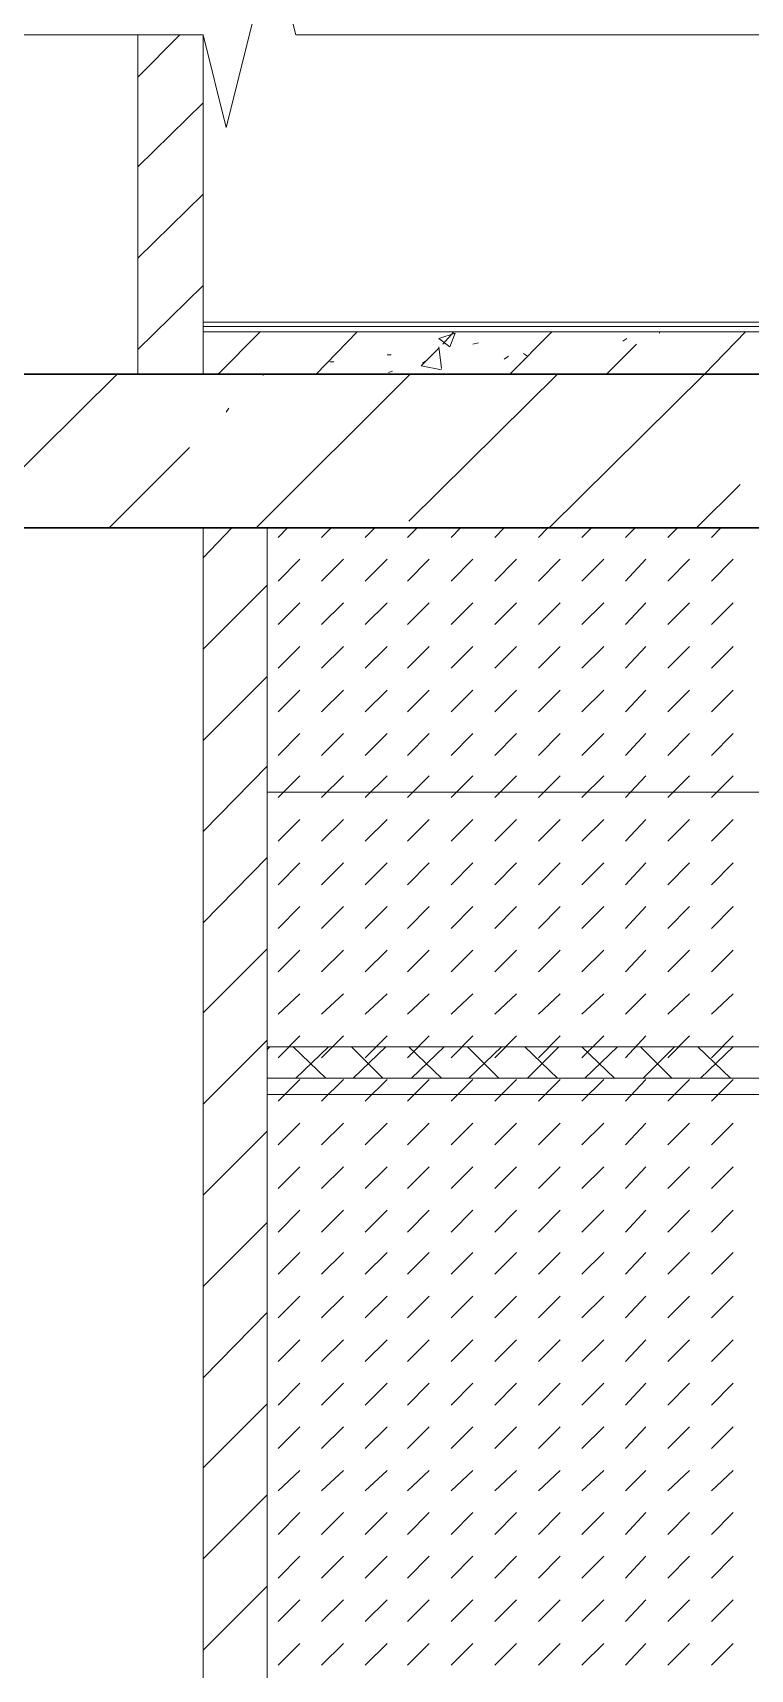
# Model space of a CAD drawing. Header units: millimetres. Extents: x -356862 to 418287, y 0 to 839748.
# Drawn here: x 334728 to 335842, y 795312 to 797856 of the extents above; entities that cross this region are included whole.
import ezdxf

# ---------------------------------------------------------------- set-up
doc = ezdxf.new("R2010")
doc.units = ezdxf.units.MM
doc.layers.add('PDF _Геометрия', color=7, linetype='Continuous', true_color=0xbababa)

msp = doc.modelspace()

# ---------------------------------------------------------------- linework, layer by layer
at = {"layer": 'PDF _Геометрия', "color": 7, "lineweight": 5}
for points in [[(334992.2727, 797405.5264), (334992.2727, 797852.1998), (335028.2606, 797708.2482), (335100.2364, 797996.1514), (335136.2243, 797852.1998), (337526.2445, 797852.1998), (337613.0388, 797852.1998)], [(332517.5751, 797852.1998), (332604.3695, 797852.1998), (334992.2727, 797852.1998)], [(334890.6598, 797852.1998), (334890.6598, 797325.0828)], [(337486.0227, 797405.5264), (334992.2727, 797405.5264), (334992.2727, 797325.0828)], [(337486.0227, 797399.1756), (334992.2727, 797399.1756)], [(337486.0227, 797390.7078), (334992.2727, 797390.7078)], [(334992.2727, 797085.8691), (334992.2727, 793074.2764)], [(335091.7687, 793203.4094), (335091.7687, 797085.8691)], [(335091.7687, 796675.1836), (337092.2727, 796675.1836)]]:
    msp.add_lwpolyline(points, dxfattribs=at)
at = {"layer": 'PDF _Геометрия', "color": 8, "lineweight": 9, "true_color": 0x808080}
for points in [[(334890.6598, 797786.5748), (334956.2848, 797852.1998)], [(334890.6598, 797646.857), (334992.2727, 797746.353)], [(334890.6598, 797505.0224), (334992.2727, 797604.5183)], [(334890.6598, 797363.1877), (334992.2727, 797462.6836)], [(335015.559, 797325.0828), (335081.184, 797390.7078)], [(335167.9784, 797325.0828), (335231.4864, 797390.7078)], [(335364.8534, 797371.6554), (335381.7888, 797390.7078)], [(335468.5832, 797325.0828), (335534.2082, 797390.7078)], [(335529.9743, 797085.8691), (335771.305, 797325.0828), (335834.813, 797390.7078)], [(335701.4461, 797390.7078), (335701.4461, 797388.5909)], [(335362.7364, 797331.4336), (335330.9824, 797337.7844), (335358.5026, 797365.3046)], [(335362.7364, 797333.5506), (335358.5026, 797367.4215)], [(335411.4259, 797371.6554), (335419.8937, 797373.7724)], [(335618.8856, 797325.0828), (335665.4582, 797371.6554)], [(335644.2888, 797375.8893), (335650.6397, 797380.1232)], [(335189.1477, 797344.1353), (335195.4985, 797344.1353)], [(335278.059, 797354.7199), (335284.4098, 797354.7199)], [(335333.0993, 797342.0183), (335339.4501, 797346.2522)], [(335460.1155, 797348.3691), (335466.4663, 797352.603)], [(335489.7526, 797356.8369), (335496.1034, 797352.603)], [(334206.8897, 796675.1836), (334617.5751, 797085.8691), (334858.9058, 797325.0828)], [(335072.7163, 797325.0828), (335072.7163, 797325.0828)], [(335072.7163, 797325.0828), (335072.7163, 797325.0828)], [(335074.8332, 797085.8691), (335314.0469, 797325.0828)], [(335085.4179, 797322.9659), (335085.4179, 797325.0828)], [(335280.1759, 797327.1998), (335286.5268, 797329.3167)], [(335311.93, 797096.4538), (335542.6759, 797325.0828)], [(335028.2606, 797265.8086), (335032.4945, 797272.1594)], [(334846.2042, 797085.8691), (334971.1034, 797210.7683)], [(335758.6034, 797085.8691), (335826.3453, 797153.6111)], [(334992.2727, 797039.2965), (335036.7284, 797085.8691)], [(334992.2727, 796897.4619), (335091.7687, 796996.9578)], [(334992.2727, 796755.6272), (335091.7687, 796855.1232)], [(334992.2727, 796613.7925), (335091.7687, 796715.4054)], [(334992.2727, 796471.9578), (335091.7687, 796573.5707)], [(334992.2727, 796332.2401), (335091.7687, 796431.7361)], [(334992.2727, 796190.4054), (335091.7687, 796289.9014)], [(334992.2727, 796048.5707), (335091.7687, 796148.0667)], [(334992.2727, 795906.7361), (335091.7687, 796006.232)], [(334992.2727, 795764.9014), (335091.7687, 795866.5143)], [(334992.2727, 795625.1836), (335091.7687, 795724.6796)], [(334992.2727, 795483.349), (335091.7687, 795582.8449)], [(334992.2727, 795341.5143), (335091.7687, 795441.0103)]]:
    msp.add_lwpolyline(points, dxfattribs=at)
msp.add_lwpolyline([(335383.9058, 797388.5909), (335375.438, 797367.4215), (335358.5026, 797380.1232)], close=True, dxfattribs=at)
at = {"layer": 'PDF _Геометрия', "color": 7, "lineweight": 30}
msp.add_lwpolyline([(337486.0227, 797325.0828), (332140.7606, 797325.0828), (332140.7606, 797085.8691), (332140.7606, 796675.1836), (332390.559, 796675.1836), (332390.559, 797085.8691), (337486.0227, 797085.8691)], dxfattribs=at)
at = {"layer": 'PDF _Геометрия', "lineweight": 18}
msp.add_lwpolyline([(335091.7687, 797085.8691), (337092.2727, 797085.8691), (337092.2727, 793203.4094), (335091.7687, 793203.4094)], close=True, dxfattribs=at)
for points in [[(335108.7042, 797071.0506), (335123.5227, 797085.8691)], [(335176.4461, 797071.0506), (335191.2647, 797085.8691)], [(335244.188, 797071.0506), (335259.0066, 797085.8691)], [(335309.813, 797071.0506), (335324.6316, 797085.8691)], [(335377.555, 797071.0506), (335392.3735, 797085.8691)], [(335445.2969, 797071.0506), (335460.1155, 797085.8691)], [(335513.0388, 797071.0506), (335527.8574, 797085.8691)], [(335580.7808, 797071.0506), (335595.5993, 797085.8691)], [(335648.5227, 797071.0506), (335663.3413, 797085.8691)], [(335714.1477, 797071.0506), (335728.9663, 797085.8691)], [(335781.8897, 797071.0506), (335796.7082, 797085.8691)], [(335108.7042, 797003.3086), (335142.5751, 797037.1796)], [(335176.4461, 797003.3086), (335210.3171, 797037.1796)], [(335244.188, 797003.3086), (335278.059, 797037.1796)], [(335309.813, 797003.3086), (335343.684, 797037.1796)], [(335377.555, 797003.3086), (335411.4259, 797037.1796)], [(335445.2969, 797003.3086), (335479.1679, 797037.1796)], [(335513.0388, 797003.3086), (335546.9098, 797037.1796)], [(335580.7808, 797003.3086), (335614.6518, 797037.1796)], [(335648.5227, 797003.3086), (335680.2768, 797037.1796)], [(335714.1477, 797003.3086), (335748.0187, 797037.1796)], [(335781.8897, 797003.3086), (335815.7606, 797037.1796)], [(335108.7042, 796935.5667), (335142.5751, 796969.4377)], [(335176.4461, 796935.5667), (335210.3171, 796969.4377)], [(335244.188, 796935.5667), (335278.059, 796969.4377)], [(335309.813, 796935.5667), (335343.684, 796969.4377)], [(335377.555, 796935.5667), (335411.4259, 796969.4377)], [(335445.2969, 796935.5667), (335479.1679, 796969.4377)], [(335513.0388, 796935.5667), (335546.9098, 796969.4377)], [(335580.7808, 796935.5667), (335614.6518, 796969.4377)], [(335648.5227, 796935.5667), (335680.2768, 796969.4377)], [(335714.1477, 796935.5667), (335748.0187, 796969.4377)], [(335781.8897, 796935.5667), (335815.7606, 796969.4377)], [(335108.7042, 796867.8248), (335142.5751, 796901.6957)], [(335176.4461, 796867.8248), (335210.3171, 796901.6957)], [(335244.188, 796867.8248), (335278.059, 796901.6957)], [(335309.813, 796867.8248), (335343.684, 796901.6957)], [(335377.555, 796867.8248), (335411.4259, 796901.6957)], [(335445.2969, 796867.8248), (335479.1679, 796901.6957)], [(335513.0388, 796867.8248), (335546.9098, 796901.6957)], [(335580.7808, 796867.8248), (335614.6518, 796901.6957)], [(335648.5227, 796867.8248), (335680.2768, 796901.6957)], [(335714.1477, 796867.8248), (335748.0187, 796901.6957)], [(335781.8897, 796867.8248), (335815.7606, 796901.6957)], [(335108.7042, 796800.0828), (335142.5751, 796833.9538)], [(335176.4461, 796800.0828), (335210.3171, 796833.9538)], [(335244.188, 796800.0828), (335278.059, 796833.9538)], [(335309.813, 796800.0828), (335343.684, 796833.9538)], [(335377.555, 796800.0828), (335411.4259, 796833.9538)], [(335445.2969, 796800.0828), (335479.1679, 796833.9538)], [(335513.0388, 796800.0828), (335546.9098, 796833.9538)], [(335580.7808, 796800.0828), (335614.6518, 796833.9538)], [(335648.5227, 796800.0828), (335680.2768, 796833.9538)], [(335714.1477, 796800.0828), (335748.0187, 796833.9538)], [(335781.8897, 796800.0828), (335815.7606, 796833.9538)], [(335108.7042, 796732.3409), (335142.5751, 796766.2119)], [(335176.4461, 796732.3409), (335210.3171, 796766.2119)], [(335244.188, 796732.3409), (335278.059, 796766.2119)], [(335309.813, 796732.3409), (335343.684, 796766.2119)], [(335377.555, 796732.3409), (335411.4259, 796766.2119)], [(335445.2969, 796732.3409), (335479.1679, 796766.2119)], [(335513.0388, 796732.3409), (335546.9098, 796766.2119)], [(335580.7808, 796732.3409), (335614.6518, 796766.2119)], [(335648.5227, 796732.3409), (335680.2768, 796766.2119)], [(335714.1477, 796732.3409), (335748.0187, 796766.2119)], [(335781.8897, 796732.3409), (335815.7606, 796766.2119)], [(335108.7042, 796666.7159), (335142.5751, 796700.5869)], [(335176.4461, 796666.7159), (335210.3171, 796700.5869)], [(335244.188, 796666.7159), (335278.059, 796700.5869)], [(335309.813, 796666.7159), (335343.684, 796700.5869)], [(335377.555, 796666.7159), (335411.4259, 796700.5869)], [(335445.2969, 796666.7159), (335479.1679, 796700.5869)], [(335513.0388, 796666.7159), (335546.9098, 796700.5869)], [(335580.7808, 796666.7159), (335614.6518, 796700.5869)], [(335648.5227, 796666.7159), (335680.2768, 796700.5869)], [(335714.1477, 796666.7159), (335748.0187, 796700.5869)], [(335781.8897, 796666.7159), (335815.7606, 796700.5869)], [(335108.7042, 796598.974), (335142.5751, 796632.8449)], [(335176.4461, 796598.974), (335210.3171, 796632.8449)], [(335244.188, 796598.974), (335278.059, 796632.8449)], [(335309.813, 796598.974), (335343.684, 796632.8449)], [(335377.555, 796598.974), (335411.4259, 796632.8449)], [(335445.2969, 796598.974), (335479.1679, 796632.8449)], [(335513.0388, 796598.974), (335546.9098, 796632.8449)], [(335580.7808, 796598.974), (335614.6518, 796632.8449)], [(335648.5227, 796598.974), (335680.2768, 796632.8449)], [(335714.1477, 796598.974), (335748.0187, 796632.8449)], [(335781.8897, 796598.974), (335815.7606, 796632.8449)], [(335108.7042, 796531.232), (335142.5751, 796565.103)], [(335176.4461, 796531.232), (335210.3171, 796565.103)], [(335244.188, 796531.232), (335278.059, 796565.103)], [(335309.813, 796531.232), (335343.684, 796565.103)], [(335377.555, 796531.232), (335411.4259, 796565.103)], [(335445.2969, 796531.232), (335479.1679, 796565.103)], [(335513.0388, 796531.232), (335546.9098, 796565.103)], [(335580.7808, 796531.232), (335614.6518, 796565.103)], [(335648.5227, 796531.232), (335680.2768, 796565.103)], [(335714.1477, 796531.232), (335748.0187, 796565.103)], [(335781.8897, 796531.232), (335815.7606, 796565.103)], [(335108.7042, 796463.4901), (335142.5751, 796497.3611)], [(335176.4461, 796463.4901), (335210.3171, 796497.3611)], [(335244.188, 796463.4901), (335278.059, 796497.3611)], [(335309.813, 796463.4901), (335343.684, 796497.3611)], [(335377.555, 796463.4901), (335411.4259, 796497.3611)], [(335445.2969, 796463.4901), (335479.1679, 796497.3611)], [(335513.0388, 796463.4901), (335546.9098, 796497.3611)], [(335580.7808, 796463.4901), (335614.6518, 796497.3611)], [(335648.5227, 796463.4901), (335680.2768, 796497.3611)], [(335714.1477, 796463.4901), (335748.0187, 796497.3611)], [(335781.8897, 796463.4901), (335815.7606, 796497.3611)], [(335108.7042, 796395.7482), (335142.5751, 796429.6191)], [(335176.4461, 796395.7482), (335210.3171, 796429.6191)], [(335244.188, 796395.7482), (335278.059, 796429.6191)], [(335309.813, 796395.7482), (335343.684, 796429.6191)], [(335377.555, 796395.7482), (335411.4259, 796429.6191)], [(335445.2969, 796395.7482), (335479.1679, 796429.6191)], [(335513.0388, 796395.7482), (335546.9098, 796429.6191)], [(335580.7808, 796395.7482), (335614.6518, 796429.6191)], [(335648.5227, 796395.7482), (335680.2768, 796429.6191)], [(335714.1477, 796395.7482), (335748.0187, 796429.6191)], [(335781.8897, 796395.7482), (335815.7606, 796429.6191)], [(335108.7042, 796330.1232), (335142.5751, 796361.8772)], [(335176.4461, 796330.1232), (335210.3171, 796361.8772)], [(335244.188, 796330.1232), (335278.059, 796361.8772)], [(335309.813, 796330.1232), (335343.684, 796361.8772)], [(335377.555, 796330.1232), (335411.4259, 796361.8772)], [(335445.2969, 796330.1232), (335479.1679, 796361.8772)], [(335513.0388, 796330.1232), (335546.9098, 796361.8772)], [(335580.7808, 796330.1232), (335614.6518, 796361.8772)], [(335648.5227, 796330.1232), (335680.2768, 796361.8772)], [(335714.1477, 796330.1232), (335748.0187, 796361.8772)], [(335781.8897, 796330.1232), (335815.7606, 796361.8772)], [(335108.7042, 796262.3812), (335142.5751, 796296.2522)], [(335176.4461, 796262.3812), (335210.3171, 796296.2522)], [(335244.188, 796262.3812), (335278.059, 796296.2522)], [(335309.813, 796262.3812), (335343.684, 796296.2522)], [(335377.555, 796262.3812), (335411.4259, 796296.2522)], [(335445.2969, 796262.3812), (335479.1679, 796296.2522)], [(335513.0388, 796262.3812), (335546.9098, 796296.2522)], [(335580.7808, 796262.3812), (335614.6518, 796296.2522)], [(335648.5227, 796262.3812), (335680.2768, 796296.2522)], [(335714.1477, 796262.3812), (335748.0187, 796296.2522)], [(335781.8897, 796262.3812), (335815.7606, 796296.2522)], [(335108.7042, 796194.6393), (335142.5751, 796228.5103)], [(335176.4461, 796194.6393), (335210.3171, 796228.5103)], [(335244.188, 796194.6393), (335278.059, 796228.5103)], [(335309.813, 796194.6393), (335343.684, 796228.5103)], [(335377.555, 796194.6393), (335411.4259, 796228.5103)], [(335445.2969, 796194.6393), (335479.1679, 796228.5103)], [(335513.0388, 796194.6393), (335546.9098, 796228.5103)], [(335580.7808, 796194.6393), (335614.6518, 796228.5103)], [(335648.5227, 796194.6393), (335680.2768, 796228.5103)], [(335714.1477, 796194.6393), (335748.0187, 796228.5103)], [(335781.8897, 796194.6393), (335815.7606, 796228.5103)], [(335108.7042, 796126.8974), (335142.5751, 796160.7683)], [(335176.4461, 796126.8974), (335210.3171, 796160.7683)], [(335244.188, 796126.8974), (335278.059, 796160.7683)], [(335309.813, 796126.8974), (335343.684, 796160.7683)], [(335377.555, 796126.8974), (335411.4259, 796160.7683)], [(335445.2969, 796126.8974), (335479.1679, 796160.7683)], [(335513.0388, 796126.8974), (335546.9098, 796160.7683)], [(335580.7808, 796126.8974), (335614.6518, 796160.7683)], [(335648.5227, 796126.8974), (335680.2768, 796160.7683)], [(335714.1477, 796126.8974), (335748.0187, 796160.7683)], [(335781.8897, 796126.8974), (335815.7606, 796160.7683)], [(335108.7042, 796059.1554), (335142.5751, 796093.0264)], [(335176.4461, 796059.1554), (335210.3171, 796093.0264)], [(335244.188, 796059.1554), (335278.059, 796093.0264)], [(335309.813, 796059.1554), (335343.684, 796093.0264)], [(335377.555, 796059.1554), (335411.4259, 796093.0264)], [(335445.2969, 796059.1554), (335479.1679, 796093.0264)], [(335513.0388, 796059.1554), (335546.9098, 796093.0264)], [(335580.7808, 796059.1554), (335614.6518, 796093.0264)], [(335648.5227, 796059.1554), (335680.2768, 796093.0264)], [(335714.1477, 796059.1554), (335748.0187, 796093.0264)], [(335781.8897, 796059.1554), (335815.7606, 796093.0264)], [(335108.7042, 795991.4135), (335142.5751, 796025.2844)], [(335176.4461, 795991.4135), (335210.3171, 796025.2844)], [(335244.188, 795991.4135), (335278.059, 796025.2844)], [(335309.813, 795991.4135), (335343.684, 796025.2844)], [(335377.555, 795991.4135), (335411.4259, 796025.2844)], [(335445.2969, 795991.4135), (335479.1679, 796025.2844)], [(335513.0388, 795991.4135), (335546.9098, 796025.2844)], [(335580.7808, 795991.4135), (335614.6518, 796025.2844)], [(335648.5227, 795991.4135), (335680.2768, 796025.2844)], [(335714.1477, 795991.4135), (335748.0187, 796025.2844)], [(335781.8897, 795991.4135), (335815.7606, 796025.2844)], [(335108.7042, 795925.7885), (335142.5751, 795959.6594)], [(335176.4461, 795925.7885), (335210.3171, 795959.6594)], [(335244.188, 795925.7885), (335278.059, 795959.6594)], [(335309.813, 795925.7885), (335343.684, 795959.6594)], [(335377.555, 795925.7885), (335411.4259, 795959.6594)], [(335445.2969, 795925.7885), (335479.1679, 795959.6594)], [(335513.0388, 795925.7885), (335546.9098, 795959.6594)], [(335580.7808, 795925.7885), (335614.6518, 795959.6594)], [(335648.5227, 795925.7885), (335680.2768, 795959.6594)], [(335714.1477, 795925.7885), (335748.0187, 795959.6594)], [(335781.8897, 795925.7885), (335815.7606, 795959.6594)], [(335108.7042, 795858.0465), (335142.5751, 795891.9175)], [(335176.4461, 795858.0465), (335210.3171, 795891.9175)], [(335244.188, 795858.0465), (335278.059, 795891.9175)], [(335309.813, 795858.0465), (335343.684, 795891.9175)], [(335377.555, 795858.0465), (335411.4259, 795891.9175)], [(335445.2969, 795858.0465), (335479.1679, 795891.9175)], [(335513.0388, 795858.0465), (335546.9098, 795891.9175)], [(335580.7808, 795858.0465), (335614.6518, 795891.9175)], [(335648.5227, 795858.0465), (335680.2768, 795891.9175)], [(335714.1477, 795858.0465), (335748.0187, 795891.9175)], [(335781.8897, 795858.0465), (335815.7606, 795891.9175)], [(335108.7042, 795790.3046), (335142.5751, 795824.1756)], [(335176.4461, 795790.3046), (335210.3171, 795824.1756)], [(335244.188, 795790.3046), (335278.059, 795824.1756)], [(335309.813, 795790.3046), (335343.684, 795824.1756)], [(335377.555, 795790.3046), (335411.4259, 795824.1756)], [(335445.2969, 795790.3046), (335479.1679, 795824.1756)], [(335513.0388, 795790.3046), (335546.9098, 795824.1756)], [(335580.7808, 795790.3046), (335614.6518, 795824.1756)], [(335648.5227, 795790.3046), (335680.2768, 795824.1756)], [(335714.1477, 795790.3046), (335748.0187, 795824.1756)], [(335781.8897, 795790.3046), (335815.7606, 795824.1756)], [(335108.7042, 795722.5627), (335142.5751, 795756.4336)], [(335176.4461, 795722.5627), (335210.3171, 795756.4336)], [(335244.188, 795722.5627), (335278.059, 795756.4336)], [(335309.813, 795722.5627), (335343.684, 795756.4336)], [(335377.555, 795722.5627), (335411.4259, 795756.4336)], [(335445.2969, 795722.5627), (335479.1679, 795756.4336)], [(335513.0388, 795722.5627), (335546.9098, 795756.4336)], [(335580.7808, 795722.5627), (335614.6518, 795756.4336)], [(335648.5227, 795722.5627), (335680.2768, 795756.4336)], [(335714.1477, 795722.5627), (335748.0187, 795756.4336)], [(335781.8897, 795722.5627), (335815.7606, 795756.4336)], [(335108.7042, 795654.8207), (335142.5751, 795688.6917)], [(335176.4461, 795654.8207), (335210.3171, 795688.6917)], [(335244.188, 795654.8207), (335278.059, 795688.6917)], [(335309.813, 795654.8207), (335343.684, 795688.6917)], [(335377.555, 795654.8207), (335411.4259, 795688.6917)], [(335445.2969, 795654.8207), (335479.1679, 795688.6917)], [(335513.0388, 795654.8207), (335546.9098, 795688.6917)], [(335580.7808, 795654.8207), (335614.6518, 795688.6917)], [(335648.5227, 795654.8207), (335680.2768, 795688.6917)], [(335714.1477, 795654.8207), (335748.0187, 795688.6917)], [(335781.8897, 795654.8207), (335815.7606, 795688.6917)], [(335108.7042, 795589.1957), (335142.5751, 795620.9498)], [(335176.4461, 795589.1957), (335210.3171, 795620.9498)], [(335244.188, 795589.1957), (335278.059, 795620.9498)], [(335309.813, 795589.1957), (335343.684, 795620.9498)], [(335377.555, 795589.1957), (335411.4259, 795620.9498)], [(335445.2969, 795589.1957), (335479.1679, 795620.9498)], [(335513.0388, 795589.1957), (335546.9098, 795620.9498)], [(335580.7808, 795589.1957), (335614.6518, 795620.9498)], [(335648.5227, 795589.1957), (335680.2768, 795620.9498)], [(335714.1477, 795589.1957), (335748.0187, 795620.9498)], [(335781.8897, 795589.1957), (335815.7606, 795620.9498)], [(335108.7042, 795521.4538), (335142.5751, 795555.3248)], [(335176.4461, 795521.4538), (335210.3171, 795555.3248)], [(335244.188, 795521.4538), (335278.059, 795555.3248)], [(335309.813, 795521.4538), (335343.684, 795555.3248)], [(335377.555, 795521.4538), (335411.4259, 795555.3248)], [(335445.2969, 795521.4538), (335479.1679, 795555.3248)], [(335513.0388, 795521.4538), (335546.9098, 795555.3248)], [(335580.7808, 795521.4538), (335614.6518, 795555.3248)], [(335648.5227, 795521.4538), (335680.2768, 795555.3248)], [(335714.1477, 795521.4538), (335748.0187, 795555.3248)], [(335781.8897, 795521.4538), (335815.7606, 795555.3248)], [(335108.7042, 795453.7119), (335142.5751, 795487.5828)], [(335176.4461, 795453.7119), (335210.3171, 795487.5828)], [(335244.188, 795453.7119), (335278.059, 795487.5828)], [(335309.813, 795453.7119), (335343.684, 795487.5828)], [(335377.555, 795453.7119), (335411.4259, 795487.5828)], [(335445.2969, 795453.7119), (335479.1679, 795487.5828)], [(335513.0388, 795453.7119), (335546.9098, 795487.5828)], [(335580.7808, 795453.7119), (335614.6518, 795487.5828)], [(335648.5227, 795453.7119), (335680.2768, 795487.5828)], [(335714.1477, 795453.7119), (335748.0187, 795487.5828)], [(335781.8897, 795453.7119), (335815.7606, 795487.5828)], [(335108.7042, 795385.9699), (335142.5751, 795419.8409)], [(335176.4461, 795385.9699), (335210.3171, 795419.8409)], [(335244.188, 795385.9699), (335278.059, 795419.8409)], [(335309.813, 795385.9699), (335343.684, 795419.8409)], [(335377.555, 795385.9699), (335411.4259, 795419.8409)], [(335445.2969, 795385.9699), (335479.1679, 795419.8409)], [(335513.0388, 795385.9699), (335546.9098, 795419.8409)], [(335580.7808, 795385.9699), (335614.6518, 795419.8409)], [(335648.5227, 795385.9699), (335680.2768, 795419.8409)], [(335714.1477, 795385.9699), (335748.0187, 795419.8409)], [(335781.8897, 795385.9699), (335815.7606, 795419.8409)], [(335108.7042, 795318.228), (335142.5751, 795352.099)], [(335176.4461, 795318.228), (335210.3171, 795352.099)], [(335244.188, 795318.228), (335278.059, 795352.099)], [(335309.813, 795318.228), (335343.684, 795352.099)], [(335377.555, 795318.228), (335411.4259, 795352.099)], [(335445.2969, 795318.228), (335479.1679, 795352.099)], [(335513.0388, 795318.228), (335546.9098, 795352.099)], [(335580.7808, 795318.228), (335614.6518, 795352.099)], [(335648.5227, 795318.228), (335680.2768, 795352.099)], [(335714.1477, 795318.228), (335748.0187, 795352.099)], [(335781.8897, 795318.228), (335815.7606, 795352.099)]]:
    msp.add_lwpolyline(points, dxfattribs=at)
at = {"layer": 'PDF _Геометрия', "color": 11, "lineweight": 5, "true_color": 0xff6666}
for points in [[(335091.7687, 796275.0828), (335096.0026, 796279.3167)], [(335182.7969, 796230.6272), (335131.9905, 796279.3167)], [(335136.2243, 796230.6272), (335187.0308, 796279.3167)], [(335271.7082, 796230.6272), (335223.0187, 796279.3167)], [(335225.1356, 796230.6272), (335275.9421, 796279.3167)], [(335362.7364, 796230.6272), (335311.93, 796279.3167)], [(335316.1638, 796230.6272), (335366.9703, 796279.3167)], [(335451.6477, 796230.6272), (335402.9582, 796279.3167)], [(335405.0751, 796230.6272), (335455.8816, 796279.3167)], [(335542.6759, 796230.6272), (335491.8695, 796279.3167)], [(335496.1034, 796230.6272), (335544.7929, 796279.3167)], [(335631.5872, 796230.6272), (335580.7808, 796279.3167)], [(335585.0147, 796230.6272), (335635.8211, 796279.3167)], [(335720.4985, 796230.6272), (335671.809, 796279.3167)], [(335676.0429, 796230.6272), (335724.7324, 796279.3167)], [(335811.5268, 796230.6272), (335760.7203, 796279.3167)], [(335764.9542, 796230.6272), (335815.7606, 796279.3167)], [(335091.7687, 796230.6272), (335091.7687, 796230.6272)]]:
    msp.add_lwpolyline(points, dxfattribs=at)
for points in [[(335091.7687, 796279.3167), (337092.2727, 796279.3167), (337092.2727, 796230.6272), (335091.7687, 796230.6272)], [(335091.7687, 796205.224), (337092.2727, 796205.224), (337092.2727, 796230.6272), (335091.7687, 796230.6272)]]:
    msp.add_lwpolyline(points, close=True, dxfattribs=at)

doc.saveas('drawing.dxf')
